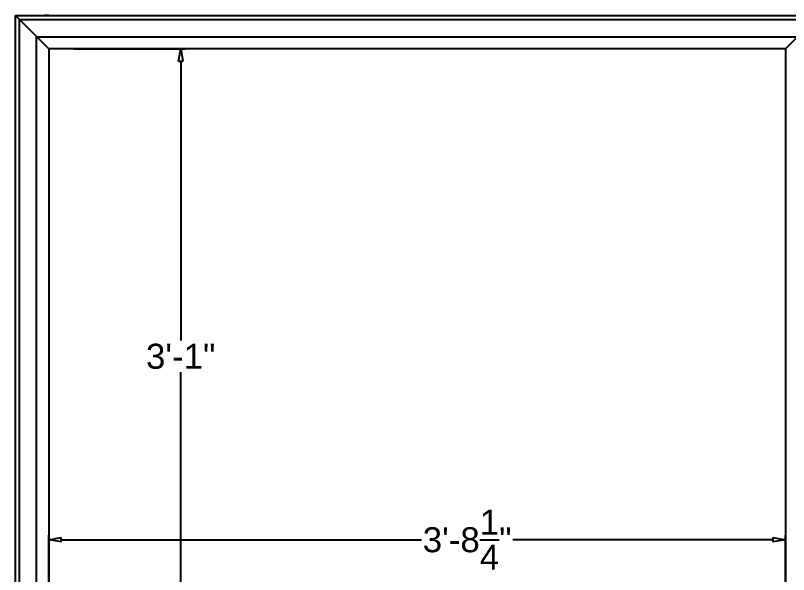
# Model space of a CAD drawing. Header units: millimetres. Extents: x 1155 to 2227, y 540 to 1342.
# Drawn here: x 1214.9 to 1261.34, y 1085.24 to 1118.81 of the extents above; entities that cross this region are included whole.
import ezdxf

# ---------------------------------------------------------------- set-up
doc = ezdxf.new("R2010")
doc.units = ezdxf.units.MM
doc.layers.add('dimension', color=4, linetype='Continuous')
doc.styles.get("Standard").update_dxf_attribs({"font": 'arial.ttf'})
doc.dimstyles.new('25', dxfattribs={"dimscale": 1.5, "dimtxt": 1, "dimasz": 0.5, "dimexe": 0.1875, "dimexo": 1, "dimgap": 0.125, "dimtad": 0, "dimtih": 1, "dimtoh": 1, "dimdec": 4, "dimzin": 4, "dimdsep": 46, "dimlunit": 4, "dimtxsty": 'Standard', "dimblk1": 'CLOSEDBLANK', "dimblk2": 'CLOSEDBLANK', "dimsah": 1, "dimcen": -1, "dimclrd": 256, "dimclre": 256, "dimclrt": 256, "dimadec": 0, "dimazin": 0, "dimtfac": 1, "dimtdec": 4, "dimtofl": 0, "dimtmove": 0, "dimatfit": 3, "dimldrblk": 'CLOSEDBLANK', "dimfxl": 1, "dimtolj": 1, "dimtzin": 4, "dimarcsym": 0})

# ---------------------------------------------------------------- blocks, each defined once
blk = doc.blocks.new('_CLOSEDBLANK')
at = {"color": 0, "linetype": 'ByBlock'}
for p, q in [((-1, 0.167), (0, 0)), ((-1, 0.167), (-1, -0.167)), ((0, 0), (-1, -0.167))]:
    blk.add_line(p, q, dxfattribs=at)
blk = doc.blocks.new('*D324')
at = {"layer": 'Defpoints', "color": 0, "transparency": 16777216}
for p in [(1261.149, 1087.332), (1216.899, 1079.805), (1261.149, 1079.805)]:
    blk.add_point(p, dxfattribs=at)
at = {"layer": 'dimension', "lineweight": -2, "transparency": 16777216}
for p, q in [((1216.899, 1081.305), (1216.899, 1087.613)), ((1261.149, 1081.305), (1261.149, 1087.613)), ((1217.649, 1087.332), (1239.281, 1087.332)), ((1260.399, 1087.332), (1244.78, 1087.332))]:
    blk.add_line(p, q, dxfattribs=at)
at = {"layer": 'dimension', "lineweight": -2, "transparency": 16777216, "xscale": 0.75, "yscale": 0.75, "zscale": 0.75, "rotation": 180}
blk.add_blockref('_CLOSEDBLANK', (1216.899, 1087.332), dxfattribs=at)
at = {"layer": 'dimension', "lineweight": -2, "transparency": 16777216, "xscale": 0.75, "yscale": 0.75, "zscale": 0.75}
blk.add_blockref('_CLOSEDBLANK', (1261.149, 1087.332), dxfattribs=at)
at = {"layer": 'dimension', "transparency": 16777216, "insert": (1242.031, 1087.332), "char_height": 1.5, "attachment_point": 5}
blk.add_mtext('\\A1;3\'-8{\\H1.000000x;\\S1/4;}"', dxfattribs=at)
blk = doc.blocks.new('*D325')
at = {"layer": 'Defpoints', "color": 0, "transparency": 16777216}
for p in [(1216.899, 1116.805), (1224.824, 1116.805), (1216.899, 1079.805)]:
    blk.add_point(p, dxfattribs=at)
at = {"layer": 'dimension', "lineweight": -2, "transparency": 16777216}
for p, q in [((1218.399, 1116.805), (1225.106, 1116.805)), ((1224.824, 1116.055), (1224.824, 1099.29)), ((1224.824, 1080.555), (1224.824, 1097.383)), ((1218.399, 1079.805), (1225.106, 1079.805))]:
    blk.add_line(p, q, dxfattribs=at)
at = {"layer": 'dimension', "lineweight": -2, "transparency": 16777216, "xscale": 0.75, "yscale": 0.75, "zscale": 0.75}
for p, rotation in [((1224.824, 1116.805), 90), ((1224.824, 1079.805), 270)]:
    blk.add_blockref('_CLOSEDBLANK', p, dxfattribs=dict(at, rotation=rotation))
at = {"layer": 'dimension', "transparency": 16777216, "insert": (1224.824, 1098.336), "char_height": 1.5, "attachment_point": 5}
blk.add_mtext('\\A1;3\'-1"', dxfattribs=at)

msp = doc.modelspace()

# ---------------------------------------------------------------- linework, layer by layer
at = {"color": 0}
for p, q in [((1214.899, 1118.80549), (1263.149, 1118.80549)), ((1214.899, 1080.30549), (1214.899, 1118.80549)), ((1216.899, 1116.80549), (1214.899, 1118.80549)), ((1216.899, 1118.80549), (1216.649, 1118.80549)), ((1261.149, 1116.80549), (1263.149, 1118.80549)), ((1215.149, 1118.55549), (1262.899, 1118.55549)), ((1215.149, 1080.30549), (1215.149, 1118.55549)), ((1216.17153, 1117.53296), (1261.87647, 1117.53296)), ((1216.17153, 1080.42095), (1216.17153, 1117.53296)), ((1261.149, 1116.80549), (1216.899, 1116.80549)), ((1216.899, 1116.80549), (1216.899, 1079.80549)), ((1261.149, 1116.80549), (1261.149, 1079.80549))]:
    msp.add_line(p, q, dxfattribs=at)

# ---------------------------------------------------------------- dimensions: what is measured, and where the dimension line sits
at = {"layer": 'dimension'}
dim = msp.add_linear_dim(base=(1224.82444, 1116.80549), p1=(1216.899, 1079.80549), p2=(1216.899, 1116.80549), angle=90, dimstyle='25', dxfattribs=at)
dim.commit()
dim.dimension.update_dxf_attribs({"geometry": '*D325', "text_midpoint": (1224.82444, 1098.33648), "dimtype": 160})
dim = msp.add_linear_dim(base=(1261.149, 1087.33187), p1=(1216.899, 1079.80549), p2=(1261.149, 1079.80549), dimstyle='25', dxfattribs=at)
dim.commit()
dim.dimension.update_dxf_attribs({"geometry": '*D324', "text_midpoint": (1242.03073, 1087.33187), "dimtype": 160})

doc.saveas('drawing.dxf')
